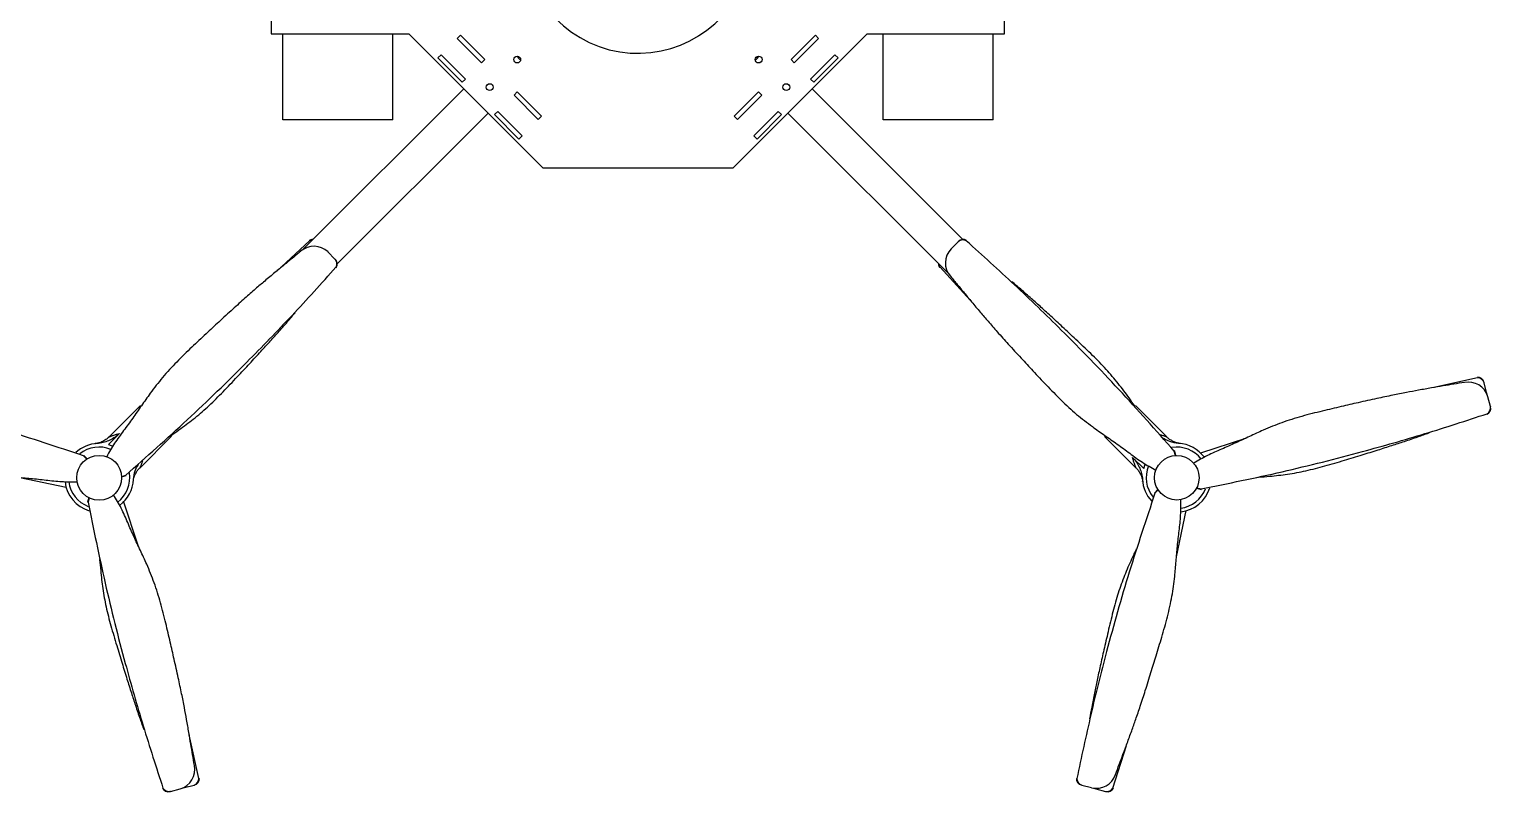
# Model space of a CAD drawing. Header units: millimetres. Extents: x 0 to 297, y 0 to 210.
# Drawn here: x 102.6 to 208.8, y 73.3 to 128.8 of the extents above; entities that cross this region are included whole.
import ezdxf

# ---------------------------------------------------------------- set-up
doc = ezdxf.new("R2010")
doc.units = ezdxf.units.MM

msp = doc.modelspace()

# ---------------------------------------------------------------- linework, layer by layer
at = {"color": 7, "linetype": 'Continuous', "lineweight": 25}
for p, q in [((120.16, 142.26), (120.16, 128.45)), ((173.49, 128.45), (173.49, 142.26)), ((120.16, 128.45), (130.16, 128.45)), ((120.99, 122.19), (120.99, 128.45)), ((128.99, 122.19), (128.99, 128.45)), ((139.92, 118.69), (130.16, 128.45)), ((133.68, 128.11), (133.92, 128.35)), ((133.68, 128.11), (133.92, 128.35)), ((135.45, 126.34), (133.68, 128.11)), ((135.45, 126.34), (133.68, 128.11)), ((133.92, 128.35), (135.69, 126.58)), ((133.92, 128.35), (135.69, 126.58)), ((163.49, 128.45), (153.73, 118.69)), ((157.96, 126.58), (159.73, 128.35)), ((157.96, 126.58), (159.73, 128.35)), ((159.96, 128.11), (158.19, 126.34)), ((159.96, 128.11), (158.19, 126.34)), ((159.73, 128.35), (159.96, 128.11)), ((159.73, 128.35), (159.96, 128.11)), ((163.49, 128.45), (173.49, 128.45)), ((164.66, 122.19), (164.66, 128.45)), ((172.66, 122.19), (172.66, 128.45)), ((132.27, 126.7), (132.5, 126.93)), ((132.27, 126.7), (132.5, 126.93)), ((134.04, 124.93), (132.27, 126.7)), ((134.04, 124.93), (132.27, 126.7)), ((132.5, 126.93), (134.27, 125.16)), ((132.5, 126.93), (134.27, 125.16)), ((135.69, 126.58), (135.45, 126.34)), ((135.69, 126.58), (135.45, 126.34)), ((158.19, 126.34), (157.96, 126.58)), ((158.19, 126.34), (157.96, 126.58)), ((159.37, 125.16), (161.14, 126.93)), ((159.37, 125.16), (161.14, 126.93)), ((161.38, 126.7), (159.61, 124.93)), ((161.38, 126.7), (159.61, 124.93)), ((161.14, 126.93), (161.38, 126.7)), ((161.14, 126.93), (161.38, 126.7)), ((134.15, 124.46), (122.45, 112.76)), ((134.27, 125.16), (134.04, 124.93)), ((134.27, 125.16), (134.04, 124.93)), ((159.61, 124.93), (159.37, 125.16)), ((159.61, 124.93), (159.37, 125.16)), ((170.45, 113.49), (159.49, 124.46)), ((137.81, 123.99), (138.04, 124.22)), ((137.81, 123.99), (138.04, 124.22)), ((139.57, 122.22), (137.81, 123.99)), ((139.57, 122.22), (137.81, 123.99)), ((138.04, 124.22), (139.81, 122.45)), ((138.04, 124.22), (139.81, 122.45)), ((153.83, 122.45), (155.6, 124.22)), ((153.83, 122.45), (155.6, 124.22)), ((155.84, 123.99), (154.07, 122.22)), ((155.84, 123.99), (154.07, 122.22)), ((155.6, 124.22), (155.84, 123.99)), ((155.6, 124.22), (155.84, 123.99)), ((124.96, 111.73), (135.92, 122.69)), ((136.39, 122.57), (136.63, 122.81)), ((136.39, 122.57), (136.63, 122.81)), ((138.16, 120.8), (136.39, 122.57)), ((138.16, 120.8), (136.39, 122.57)), ((136.63, 122.81), (138.4, 121.04)), ((136.63, 122.81), (138.4, 121.04)), ((139.81, 122.45), (139.57, 122.22)), ((139.81, 122.45), (139.57, 122.22)), ((154.07, 122.22), (153.83, 122.45)), ((154.07, 122.22), (153.83, 122.45)), ((155.25, 121.04), (157.02, 122.81)), ((155.25, 121.04), (157.02, 122.81)), ((157.25, 122.57), (155.48, 120.8)), ((157.25, 122.57), (155.48, 120.8)), ((157.02, 122.81), (157.25, 122.57)), ((157.02, 122.81), (157.25, 122.57)), ((157.72, 122.69), (169.42, 110.99)), ((128.99, 122.19), (120.99, 122.19)), ((172.66, 122.19), (164.66, 122.19)), ((138.4, 121.04), (138.16, 120.8)), ((138.4, 121.04), (138.16, 120.8)), ((155.48, 120.8), (155.25, 121.04)), ((155.48, 120.8), (155.25, 121.04)), ((153.73, 118.69), (139.92, 118.69)), ((122.94, 113.39), (120.55, 111.2)), ((122.94, 113.39), (122.91, 113.42)), ((170.11, 113.33), (169.59, 112.82)), ((170.11, 113.33), (170.13, 113.36)), ((170.7, 113.39), (170.73, 113.42)), ((124.79, 112.07), (124.28, 112.59)), ((124.79, 112.07), (124.82, 112.05)), ((124.86, 111.48), (124.89, 111.45)), ((168.79, 111.48), (168.76, 111.45)), ((168.79, 111.48), (170.98, 109.09)), ((207.87, 103.44), (204.7, 102.73)), ((207.87, 103.44), (207.86, 103.47)), ((208.36, 103.08), (208.35, 103.12)), ((208.54, 102.38), (208.36, 103.08)), ((208.58, 102.22), (208.54, 102.38)), ((208.82, 101.36), (208.63, 102.06)), ((110.64, 101.42), (108.37, 99.14)), ((182.97, 101.38), (183, 101.42)), ((185.28, 99.14), (183, 101.42)), ((208.82, 101.36), (208.83, 101.33)), ((208.57, 100.82), (208.58, 100.78)), ((109.11, 99.39), (108.31, 98.58)), ((110.61, 96.9), (112.88, 99.18)), ((112.85, 99.21), (112.88, 99.18)), ((180.76, 99.18), (183.04, 96.9)), ((191, 99.03), (187.72, 97.95)), ((106.51, 97.76), (106.52, 97.8)), ((106.77, 97.55), (106.52, 97.8)), ((107.36, 98.66), (107.37, 98.66)), ((108.31, 98.58), (108.63, 98.46)), ((185.82, 98.11), (185.85, 98.14)), ((185.91, 97.79), (185.82, 98.11)), ((185.95, 97.8), (185.85, 98.14)), ((106.74, 97.53), (106.51, 97.76)), ((182.79, 97.65), (183.6, 96.84)), ((183.6, 96.84), (183.72, 97.17)), ((101.88, 96.19), (105.25, 95.49)), ((109.26, 96.27), (109.57, 96.36)), ((109.26, 96.23), (109.6, 96.33)), ((109.57, 96.36), (109.6, 96.33)), ((183.52, 95.9), (183.52, 95.91)), ((106.88, 94.74), (106.79, 94.39)), ((106.91, 94.72), (106.83, 94.4)), ((184.63, 95.31), (184.38, 95.05)), ((184.42, 95.04), (184.38, 95.05)), ((184.65, 95.28), (184.42, 95.04)), ((187.44, 95.41), (187.79, 95.32)), ((187.46, 95.44), (187.78, 95.36)), ((187.78, 95.36), (187.79, 95.32)), ((106.83, 94.4), (106.79, 94.39)), ((110.5, 91.18), (109.42, 94.46)), ((185.99, 90.42), (186.69, 93.79)), ((114.9, 74.31), (114.19, 77.48)), ((181.36, 73.61), (182.34, 76.7)), ((112.28, 73.61), (112.24, 73.6)), ((112.83, 73.36), (112.79, 73.35)), ((112.83, 73.36), (113.53, 73.55)), ((113.68, 73.6), (113.84, 73.64)), ((113.84, 73.64), (114.54, 73.82)), ((114.54, 73.82), (114.58, 73.83)), ((114.9, 74.31), (114.94, 74.32)), ((178.74, 74.31), (178.71, 74.32)), ((179.1, 73.82), (179.06, 73.83)), ((179.1, 73.82), (179.8, 73.64)), ((179.96, 73.6), (180.12, 73.55)), ((180.12, 73.55), (180.82, 73.36)), ((180.82, 73.36), (180.85, 73.35)), ((181.36, 73.61), (181.4, 73.6))]:
    msp.add_line(p, q, dxfattribs=at)
for centre, radius in [((138.04, 126.58), 0.25), ((155.6, 126.58), 0.25), ((136.04, 124.57), 0.25), ((157.61, 124.57), 0.25), ((107.64, 96.17), 1.63), ((186.01, 96.17), 1.62)]:
    msp.add_circle(centre, radius, dxfattribs=at)
for centre, radius, start, end in [((146.82, 135.36), 8.33, 90, 338.2844), ((138.49, 127.02), 0.5, 203.193, 246.807), ((155.16, 127.02), 0.5, 293.193, 336.807), ((123.26, 111.53), 1.47, 45.901, 131.3007), ((123.17, 112.99), 0.503, 88.0367, 121.1472), ((123.2, 112.96), 0.506, 94.5238, 121.0804), ((170.65, 111.79), 1.47, 135.901, 221.3007), ((170.45, 112.98), 0.486, 58.2336, 134.3127), ((170.47, 113.01), 0.486, 58.2336, 134.3127), ((124.45, 111.73), 0.486, 328.2336, 44.3127), ((124.47, 111.71), 0.486, 328.2336, 44.3127), ((169.19, 111.71), 0.503, 178.0367, 211.1472), ((169.22, 111.74), 0.506, 184.5238, 211.0804), ((207.21, 101.66), 1.47, 15.901, 101.3007), ((207.88, 102.99), 0.486, 15.6873, 91.7664), ((207.89, 102.95), 0.486, 15.6873, 91.7664), ((208.34, 101.24), 0.486, 298.2336, 14.3127), ((208.35, 101.21), 0.486, 298.2336, 14.3127), ((107.64, 96.17), 2.5, 92.9157, 133.0945), ((107.64, 96.17), 2.23, 67.4311, 129.0622), ((186.01, 96.17), 2.23, 37.3324, 99.2143), ((186.01, 96.17), 2.5, 36.5336, 87.0843), ((186.01, 96.17), 2.23, 157.4311, 219.0622), ((107.64, 96.17), 2.5, 186.5685, 253.2345), ((107.64, 96.17), 2.23, 187.4291, 249.1046), ((107.64, 96.17), 2.23, 307.3324, 9.2143), ((107.64, 96.17), 2.5, 306.5336, 357.0843), ((186.01, 96.17), 2.5, 182.9157, 223.0945), ((186.01, 96.17), 2.5, 276.5685, 343.2345), ((186.01, 96.17), 2.23, 277.4291, 339.1046), ((113.13, 74.97), 1.47, 285.901, 11.3007), ((180.16, 75.06), 1.47, 255.901, 341.3007), ((112.67, 73.83), 0.486, 208.2336, 284.3127), ((112.71, 73.84), 0.486, 208.2336, 284.3127), ((114.41, 74.29), 0.486, 285.6873, 1.7664), ((114.45, 74.3), 0.486, 285.6873, 1.7664), ((179.19, 74.3), 0.486, 178.2336, 254.3127), ((179.23, 74.29), 0.486, 178.2336, 254.3127), ((180.94, 73.84), 0.486, 255.6873, 331.7664), ((180.97, 73.83), 0.486, 255.6873, 331.7664)]:
    msp.add_arc(centre, radius, start, end, dxfattribs=at)
for points, knots in [([(185.82, 98.11), (184.49, 99.61), (181.83, 102.62), (177.93, 106.63), (174.22, 110.22), (171.88, 112.34), (170.7, 113.39)], [0, 0, 0, 0, 0.279917, 0.559681, 0.779662, 1, 1, 1, 1]), ([(122.29, 112.63), (122.09, 112.47), (121.69, 112.13), (121.06, 111.62), (120.39, 111.07), (119.7, 110.49), (118.97, 109.87), (118.2, 109.19), (117.31, 108.39), (116.36, 107.52), (115.37, 106.6), (114.35, 105.64), (113.27, 104.6), (112.25, 103.49), (111.42, 102.41), (110.71, 101.41), (110.08, 100.5), (109.42, 99.59), (108.74, 98.69), (108.37, 98.03), (108.19, 97.7)], [0, 0, 0, 0, 0.037922, 0.07606, 0.117197, 0.164116, 0.206855, 0.256247, 0.313652, 0.380434, 0.441528, 0.510188, 0.584826, 0.658786, 0.728843, 0.782477, 0.83598, 0.890276, 0.94525, 1, 1, 1, 1]), ([(109.57, 96.36), (111.08, 97.69), (114.08, 100.35), (118.09, 104.25), (121.69, 107.96), (123.8, 110.3), (124.86, 111.48)], [0, 0, 0, 0, 0.279917, 0.559681, 0.779662, 1, 1, 1, 1]), ([(169.55, 110.82), (169.71, 110.62), (170.05, 110.22), (170.56, 109.6), (171.11, 108.93), (171.69, 108.23), (172.31, 107.51), (172.99, 106.73), (173.79, 105.84), (174.66, 104.9), (175.58, 103.91), (176.55, 102.88), (177.58, 101.81), (178.69, 100.78), (179.77, 99.95), (180.77, 99.25), (181.68, 98.62), (182.59, 97.95), (183.49, 97.27), (184.15, 96.91), (184.48, 96.72)], [0, 0, 0, 0, 0.037922, 0.07606, 0.117197, 0.164116, 0.206855, 0.256247, 0.313652, 0.380434, 0.441528, 0.510188, 0.584826, 0.658786, 0.728843, 0.782477, 0.83598, 0.890276, 0.94525, 1, 1, 1, 1]), ([(182.96, 101.37), (182.82, 101.57), (182.43, 102.13), (181.75, 103.04), (180.87, 104.08), (179.87, 105.09), (178.84, 106.07), (177.85, 106.99), (176.97, 107.81), (176.18, 108.53), (175.42, 109.21), (174.71, 109.83), (174.23, 110.25), (174.01, 110.43)], [0, 0, 0, 0, 0.058069, 0.159846, 0.266048, 0.376721, 0.494348, 0.600027, 0.693939, 0.777215, 0.850986, 0.933078, 1, 1, 1, 1]), ([(112.83, 99.22), (113.04, 99.37), (113.59, 99.75), (114.51, 100.43), (115.54, 101.31), (116.55, 102.31), (117.53, 103.34), (118.45, 104.33), (119.27, 105.21), (119.99, 106), (120.67, 106.76), (121.3, 107.47), (121.71, 107.95), (121.89, 108.17)], [0, 0, 0, 0, 0.058069, 0.159846, 0.266048, 0.376721, 0.494348, 0.600027, 0.693939, 0.777215, 0.850986, 0.933078, 1, 1, 1, 1]), ([(106.51, 97.76), (104.6, 98.4), (100.8, 99.67), (95.41, 101.19), (90.41, 102.45), (87.32, 103.11), (85.77, 103.44)], [0, 0, 0, 0, 0.279917, 0.559681, 0.779662, 1, 1, 1, 1]), ([(206.93, 103.1), (206.67, 103.06), (206.15, 102.97), (205.36, 102.84), (204.5, 102.7), (203.61, 102.54), (202.67, 102.36), (201.66, 102.16), (200.49, 101.92), (199.24, 101.64), (197.92, 101.33), (196.55, 101.01), (195.1, 100.65), (193.66, 100.2), (192.4, 99.68), (191.29, 99.17), (190.29, 98.7), (189.26, 98.25), (188.22, 97.8), (187.57, 97.42), (187.25, 97.22)], [0, 0, 0, 0, 0.037922, 0.07606, 0.117197, 0.164116, 0.206855, 0.256247, 0.313652, 0.380434, 0.441528, 0.510188, 0.584826, 0.658786, 0.728843, 0.782477, 0.83598, 0.890276, 0.94525, 1, 1, 1, 1]), ([(86.05, 100.63), (86.3, 100.54), (86.79, 100.36), (87.55, 100.08), (88.36, 99.77), (89.21, 99.46), (90.11, 99.14), (91.09, 98.81), (92.22, 98.44), (93.44, 98.06), (94.74, 97.66), (96.09, 97.25), (97.52, 96.84), (99, 96.51), (100.35, 96.33), (101.56, 96.22), (102.67, 96.13), (103.78, 96), (104.91, 95.87), (105.66, 95.88), (106.04, 95.88)], [0, 0, 0, 0, 0.037922, 0.07606, 0.117197, 0.164116, 0.206855, 0.256247, 0.313652, 0.380434, 0.441528, 0.510188, 0.584826, 0.658786, 0.728843, 0.782477, 0.83598, 0.890276, 0.94525, 1, 1, 1, 1]), ([(187.78, 95.36), (189.74, 95.76), (193.68, 96.56), (199.1, 97.94), (204.07, 99.35), (207.07, 100.33), (208.57, 100.82)], [0, 0, 0, 0, 0.279917, 0.559681, 0.779662, 1, 1, 1, 1]), ([(108.36, 99.14), (108.34, 99.12), (108.27, 99.05), (108.14, 98.95), (107.98, 98.85), (107.83, 98.77), (107.69, 98.72), (107.57, 98.69), (107.47, 98.67), (107.41, 98.66), (107.38, 98.66), (107.37, 98.66), (107.37, 98.66), (107.36, 98.66), (107.36, 98.66), (107.36, 98.66), (107.36, 98.66), (107.36, 98.66)], [0, 0, 0, 0, 0.077102, 0.252612, 0.414499, 0.560777, 0.688738, 0.794953, 0.87569, 0.928306, 0.952867, 0.957458, 0.960601, 0.964271, 0.970479, 0.984952, 1, 1, 1, 1]), ([(109.11, 99.39), (109.01, 99.29), (108.8, 99.11), (108.43, 98.9), (108.03, 98.75), (107.72, 98.68), (107.55, 98.67), (107.51, 98.67)], [0, 0, 0, 0, 0.233449, 0.474204, 0.703204, 0.938597, 1, 1, 1, 1]), ([(108.37, 99.14), (108.37, 99.14), (108.36, 99.14), (108.43, 99.16), (108.55, 99.21), (108.71, 99.27), (108.92, 99.34), (109.06, 99.37), (109.11, 99.39)], [0, 0, 0, 0, 0.067582, 0.277589, 0.359624, 0.599745, 0.846551, 1, 1, 1, 1]), ([(184.79, 99.32), (184.79, 99.32), (184.89, 99.29), (185.05, 99.23), (185.21, 99.17), (185.28, 99.14), (185.28, 99.14), (185.28, 99.14)], [0, 0, 0, 0, 0.013775, 0.371119, 0.697234, 0.891039, 1, 1, 1, 1]), ([(186.13, 98.67), (185.92, 98.7), (185.53, 98.74), (185.2, 98.94), (185.05, 99.02)], [0, 0, 0, 0, 0.56241, 1, 1, 1, 1]), ([(186.27, 98.66), (186.27, 98.66), (186.26, 98.66), (186.24, 98.66), (186.19, 98.67), (186.09, 98.69), (185.91, 98.74), (185.7, 98.83), (185.48, 98.96), (185.35, 99.07), (185.28, 99.14), (185.28, 99.14)], [0, 0, 0, 0, 0.00494, 0.023502, 0.053169, 0.14387, 0.309358, 0.54274, 0.754601, 0.977651, 1, 1, 1, 1]), ([(191.96, 96.21), (192.23, 96.23), (192.93, 96.29), (194.08, 96.42), (195.42, 96.67), (196.8, 97.03), (198.16, 97.43), (199.45, 97.82), (200.6, 98.18), (201.62, 98.51), (202.59, 98.82), (203.49, 99.13), (204.08, 99.34), (204.35, 99.43)], [0, 0, 0, 0, 0.063586, 0.164767, 0.270347, 0.380371, 0.49731, 0.60237, 0.695732, 0.77852, 0.851859, 0.93347, 1, 1, 1, 1]), ([(110.12, 95.91), (110.12, 95.91), (110.12, 95.92), (110.13, 95.94), (110.13, 95.99), (110.15, 96.09), (110.2, 96.27), (110.29, 96.48), (110.42, 96.7), (110.53, 96.83), (110.6, 96.9), (110.61, 96.9)], [0, 0, 0, 0, 0.00494, 0.023502, 0.053169, 0.14387, 0.309358, 0.54274, 0.754601, 0.977651, 1, 1, 1, 1]), ([(110.13, 96.05), (110.16, 96.26), (110.21, 96.65), (110.4, 96.98), (110.49, 97.13)], [0, 0, 0, 0, 0.5624105, 1, 1, 1, 1]), ([(110.78, 97.39), (110.78, 97.39), (110.76, 97.29), (110.7, 97.13), (110.63, 96.97), (110.6, 96.9), (110.6, 96.9), (110.6, 96.9)], [0, 0, 0, 0, 0.0137754, 0.3711193, 0.6972339, 0.8910391, 1, 1, 1, 1]), ([(182.79, 97.65), (182.89, 97.55), (183.07, 97.33), (183.28, 96.96), (183.43, 96.57), (183.5, 96.26), (183.51, 96.08), (183.51, 96.05)], [0, 0, 0, 0, 0.233449, 0.474204, 0.703204, 0.938597, 1, 1, 1, 1]), ([(183.04, 96.9), (183.04, 96.9), (183.04, 96.9), (183.02, 96.96), (182.97, 97.08), (182.91, 97.25), (182.84, 97.45), (182.81, 97.6), (182.79, 97.65)], [0, 0, 0, 0, 0.067582, 0.277589, 0.359624, 0.599745, 0.846551, 1, 1, 1, 1]), ([(183.04, 96.9), (183.06, 96.88), (183.13, 96.81), (183.23, 96.68), (183.33, 96.52), (183.41, 96.36), (183.46, 96.22), (183.49, 96.1), (183.51, 96.01), (183.52, 95.95), (183.52, 95.92), (183.52, 95.9), (183.52, 95.9), (183.52, 95.9), (183.52, 95.9), (183.52, 95.9), (183.52, 95.9), (183.52, 95.9)], [0, 0, 0, 0, 0.077102, 0.252612, 0.414499, 0.560777, 0.688738, 0.794953, 0.87569, 0.928306, 0.952867, 0.957458, 0.960601, 0.964271, 0.970479, 0.984952, 1, 1, 1, 1]), ([(114.57, 75.25), (114.52, 75.51), (114.43, 76.03), (114.3, 76.82), (114.16, 77.68), (114, 78.57), (113.83, 79.51), (113.63, 80.52), (113.38, 81.69), (113.1, 82.94), (112.8, 84.26), (112.48, 85.63), (112.12, 87.08), (111.67, 88.52), (111.15, 89.78), (110.64, 90.89), (110.16, 91.89), (109.71, 92.92), (109.27, 93.96), (108.88, 94.61), (108.69, 94.93)], [0, 0, 0, 0, 0.037922, 0.07606, 0.117197, 0.164116, 0.206855, 0.256247, 0.313652, 0.380434, 0.441528, 0.510188, 0.584826, 0.658786, 0.728843, 0.782477, 0.83598, 0.890276, 0.94525, 1, 1, 1, 1]), ([(184.42, 95.04), (183.78, 93.14), (182.51, 89.33), (180.99, 83.95), (179.73, 78.94), (179.07, 75.85), (178.74, 74.31)], [0, 0, 0, 0, 0.279917, 0.559681, 0.779662, 1, 1, 1, 1]), ([(106.83, 94.4), (107.23, 92.44), (108.03, 88.5), (109.4, 83.08), (110.82, 78.11), (111.79, 75.11), (112.28, 73.61)], [0, 0, 0, 0, 0.279917, 0.559681, 0.779662, 1, 1, 1, 1]), ([(181.55, 74.59), (181.64, 74.84), (181.82, 75.33), (182.1, 76.08), (182.41, 76.9), (182.72, 77.74), (183.04, 78.65), (183.37, 79.62), (183.74, 80.76), (184.12, 81.98), (184.52, 83.27), (184.93, 84.62), (185.34, 86.06), (185.67, 87.53), (185.85, 88.88), (185.96, 90.1), (186.05, 91.2), (186.18, 92.32), (186.31, 93.44), (186.3, 94.2), (186.3, 94.57)], [0, 0, 0, 0, 0.037922, 0.07606, 0.117197, 0.164116, 0.206855, 0.256247, 0.313652, 0.380434, 0.441528, 0.510188, 0.584826, 0.658786, 0.728843, 0.782477, 0.83598, 0.890276, 0.94525, 1, 1, 1, 1]), ([(183.06, 91), (182.95, 90.75), (182.65, 90.11), (182.19, 89.05), (181.73, 87.78), (181.35, 86.4), (181.02, 85.02), (180.72, 83.7), (180.45, 82.53), (180.22, 81.48), (180.01, 80.49), (179.83, 79.56), (179.71, 78.93), (179.66, 78.65)], [0, 0, 0, 0, 0.063586, 0.164767, 0.270347, 0.380371, 0.49731, 0.60237, 0.695732, 0.77852, 0.851859, 0.93347, 1, 1, 1, 1]), ([(107.67, 90.22), (107.7, 89.95), (107.76, 89.25), (107.89, 88.1), (108.13, 86.76), (108.49, 85.38), (108.9, 84.02), (109.29, 82.73), (109.65, 81.58), (109.97, 80.56), (110.29, 79.59), (110.59, 78.69), (110.8, 78.1), (110.9, 77.83)], [0, 0, 0, 0, 0.063586, 0.164767, 0.270347, 0.380371, 0.49731, 0.60237, 0.695732, 0.77852, 0.851859, 0.93347, 1, 1, 1, 1])]:
    msp.add_open_spline(points, degree=3, knots=knots, dxfattribs=at)

doc.saveas('drawing.dxf')
